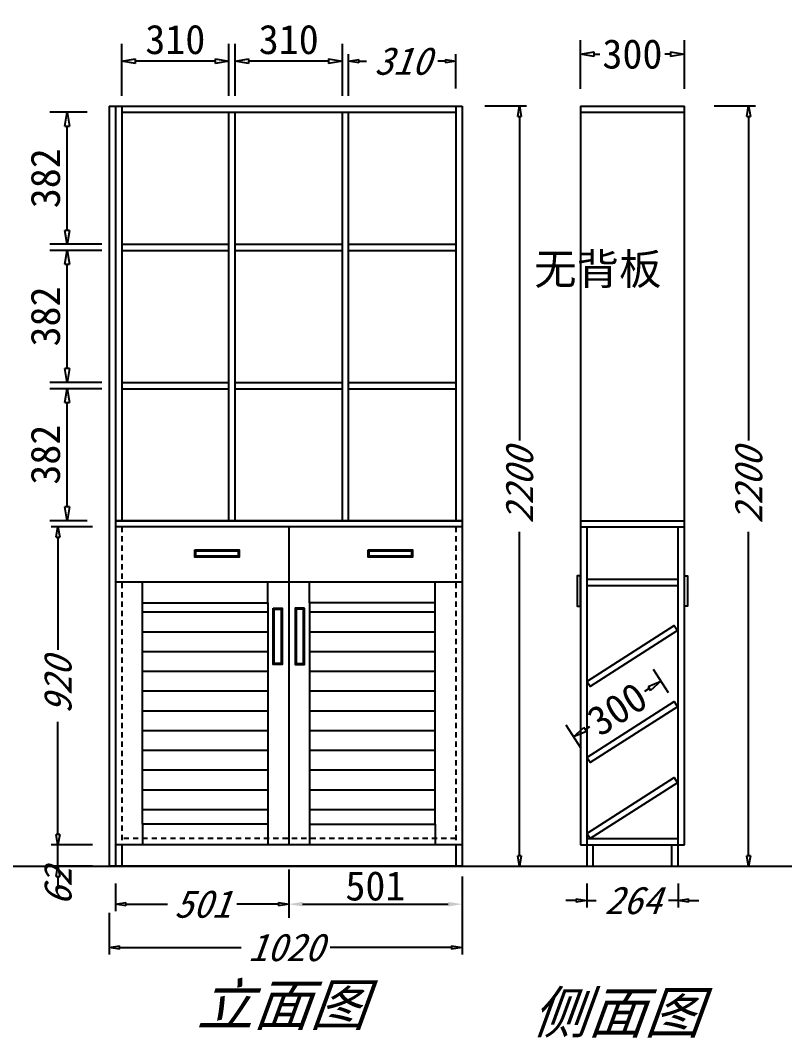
# Model space of a CAD drawing. Header units: millimetres. Extents: x 366509 to 398313, y -1245498 to -1202747.
# Drawn here: x 387540 to 389750, y -1237154 to -1234210 of the extents above; entities that cross this region are included whole.
import ezdxf

# ---------------------------------------------------------------- set-up
doc = ezdxf.new("R2010")
doc.units = ezdxf.units.MM
doc.header["$LTSCALE"] = 20
doc.linetypes.add('JIS_02_0.7', pattern=[1.35, 0.75, -0.6])
doc.layers.get('Defpoints').update_dxf_attribs({"color": 250})
doc.styles.get("Standard").update_dxf_attribs({"font": 'SimSun.ttf', "height": 85})
doc.styles.add('汉字', font='SimSun.ttf', dxfattribs={"oblique": 20, "height": 80})
doc.dimstyles.new('200', dxfattribs={"dimtxt": 90, "dimasz": 40, "dimexe": 50, "dimexo": 100, "dimgap": 20, "dimtad": 1, "dimdec": 0, "dimtxsty": 'Standard', "dimblk": 'CLOSEDBLANK', "dimcen": 100, "dimdle": 50, "dimclrd": 256, "dimclre": 256, "dimclrt": 256, "dimadec": 0, "dimazin": 0, "dimtfac": 1, "dimtdec": 0, "dimtmove": 2, "dimatfit": 3, "dimldrblk": 'CLOSEDBLANK', "dimfxl": 100, "dimfxlon": 1, "dimlwd": 25, "dimlwe": 25, "dimarcsym": 0})
doc.dimstyles.new('ISO-25', dxfattribs={"dimtxt": 2.5, "dimasz": 2.5, "dimexe": 1.25, "dimexo": 0.625, "dimtad": 1, "dimtxsty": 'Standard', "dimcen": 2.5, "dimadec": 0, "dimazin": 0, "dimtfac": 1, "dimtmove": 0, "dimatfit": 3, "dimfxl": 1, "dimarcsym": 0})
doc.dimstyles.get("Standard").update_dxf_attribs({"dimtxt": 0.18, "dimasz": 0.18, "dimexe": 0.18, "dimexo": 0.0625, "dimgap": 0.09, "dimtad": 0, "dimtih": 1, "dimtoh": 1, "dimdec": 4, "dimzin": 0, "dimdsep": 46, "dimtxsty": 'Standard', "dimcen": 0.09, "dimadec": 0, "dimazin": 0, "dimtfac": 1, "dimtdec": 4, "dimtofl": 0, "dimtmove": 0, "dimatfit": 3, "dimfxl": 1, "dimtolj": 1, "dimtzin": 0, "dimarcsym": 0})
doc.dimstyles.new('周文晶', dxfattribs={"dimtxt": 70, "dimasz": 40, "dimexe": 40, "dimexo": 30, "dimgap": 10, "dimtad": 0, "dimdec": 0, "dimtxsty": 'Standard', "dimblk": 'CLOSEDBLANK', "dimcen": 200, "dimclrd": 256, "dimclre": 256, "dimadec": 0, "dimazin": 0, "dimtfac": 1, "dimtdec": 0, "dimtmove": 0, "dimatfit": 3, "dimldrblk": 'CLOSEDBLANK', "dimfxl": 100, "dimfxlon": 1, "dimarcsym": 0})

# ---------------------------------------------------------------- blocks, each defined once
blk = doc.blocks.new('_ClosedBlank')
at = {"color": 0, "linetype": 'ByBlock', "lineweight": -2}
for p, q in [((-1, 0.167), (0, 0)), ((-1, 0.167), (-1, -0.167)), ((0, 0), (-1, -0.167))]:
    blk.add_line(p, q, dxfattribs=at)
blk = doc.blocks.new('*D1493')
at = {"lineweight": 25, "transparency": 16777216}
for p, q in [((389178, -1236708), (389178, -1236777.1)), ((389442.4, -1236708), (389442.4, -1236777.1)), ((389148, -1236757.1), (389118, -1236757.1)), ((389178, -1236757.1), (389205.6, -1236757.1)), ((389442.4, -1236757.1), (389414.8, -1236757.1)), ((389472.4, -1236757.1), (389502.4, -1236757.1))]:
    blk.add_line(p, q, dxfattribs=at)
at = {"layer": 'Defpoints', "color": 0, "transparency": 16777216}
for p in [(389178, -1236658), (389442.4, -1236658), (389442.4, -1236757.1)]:
    blk.add_point(p, dxfattribs=at)
at = {"lineweight": 25, "transparency": 16777216, "xscale": 30, "yscale": 30, "zscale": 30}
blk.add_blockref('_ClosedBlank', (389178, -1236757.1), dxfattribs=at)
at = {"lineweight": 25, "transparency": 16777216, "xscale": 30, "yscale": 30, "zscale": 30, "rotation": 180}
blk.add_blockref('_ClosedBlank', (389442.4, -1236757.1), dxfattribs=at)
at = {"lineweight": -3, "transparency": 16777216, "insert": (389310.2, -1236757.1), "char_height": 80, "attachment_point": 5, "style": '汉字'}
blk.add_mtext('264', dxfattribs=at)
blk = doc.blocks.new('*D1494')
at = {"lineweight": 25, "transparency": 16777216}
for p, q in [((389546.3, -1234458), (389666.3, -1234458)), ((389646.3, -1234488), (389646.3, -1235425.9)), ((389646.3, -1236628), (389646.3, -1235690.2)), ((389546.3, -1236658), (389666.3, -1236658))]:
    blk.add_line(p, q, dxfattribs=at)
at = {"layer": 'Defpoints', "color": 0, "transparency": 16777216}
for p in [(389460.4, -1234458), (389460.4, -1236658), (389646.3, -1236658)]:
    blk.add_point(p, dxfattribs=at)
at = {"lineweight": 25, "transparency": 16777216, "xscale": 30, "yscale": 30, "zscale": 30}
for p, rotation in [((389646.3, -1234458), 90), ((389646.3, -1236658), 270)]:
    blk.add_blockref('_ClosedBlank', p, dxfattribs=dict(at, rotation=rotation))
at = {"lineweight": -3, "transparency": 16777216, "insert": (389646.3, -1235558), "char_height": 80, "attachment_point": 5, "rotation": 90, "style": '汉字'}
blk.add_mtext('2200', dxfattribs=at)
blk = doc.blocks.new('*D1419')
at = {"lineweight": -2, "transparency": 16777216}
for p, q in [((389414.5, -1236155.8), (389371.2, -1236088.2)), ((389359.1, -1236143.5), (389345.6, -1236152.1)), ((389161.9, -1236317.6), (389118.6, -1236250.1)), ((389173.8, -1236262.2), (389187.3, -1236253.6))]:
    blk.add_line(p, q, dxfattribs=at)
at = {"layer": 'Defpoints', "color": 0, "transparency": 16777216}
for p in [(389392.7, -1236121.9), (389430.6, -1236181), (389178, -1236342.9)]:
    blk.add_point(p, dxfattribs=at)
at = {"lineweight": -2, "transparency": 16777216, "xscale": 40, "yscale": 40, "zscale": 40}
for p, rotation in [((389392.7, -1236121.9), 32.65196531533646), ((389140.1, -1236283.7), 212.6519653153365)]:
    blk.add_blockref('_ClosedBlank', p, dxfattribs=dict(at, rotation=rotation))
at = {"color": 0, "transparency": 16777216, "insert": (389266.4, -1236202.8), "char_height": 85, "attachment_point": 5, "rotation": 32.652}
blk.add_mtext('300', dxfattribs=at)
blk = doc.blocks.new('*D1420')
at = {"lineweight": -2, "transparency": 16777216}
for p, q in [((389160, -1234407.9), (389160, -1234267.9)), ((389460.4, -1234407.9), (389460.4, -1234267.9)), ((389200, -1234307.9), (389216.2, -1234307.9)), ((389420.4, -1234307.9), (389404.3, -1234307.9))]:
    blk.add_line(p, q, dxfattribs=at)
at = {"layer": 'Defpoints', "color": 0, "transparency": 16777216}
for p in [(389460.4, -1234307.9), (389160, -1234458.3), (389460.4, -1234458.3)]:
    blk.add_point(p, dxfattribs=at)
at = {"lineweight": -2, "transparency": 16777216, "xscale": 40, "yscale": 40, "zscale": 40, "rotation": 180}
blk.add_blockref('_ClosedBlank', (389160, -1234307.9), dxfattribs=at)
at = {"lineweight": -2, "transparency": 16777216, "xscale": 40, "yscale": 40, "zscale": 40}
blk.add_blockref('_ClosedBlank', (389460.4, -1234307.9), dxfattribs=at)
at = {"color": 0, "transparency": 16777216, "insert": (389310.2, -1234307.9), "char_height": 85, "attachment_point": 5}
blk.add_mtext('300', dxfattribs=at)
blk = doc.blocks.new('*D1422')
at = {"lineweight": 25, "transparency": 16777216}
for p, q in [((387649.1, -1236566), (387649.1, -1236536)), ((387749.1, -1236596), (387629.1, -1236596)), ((387649.1, -1236658), (387649.1, -1236596)), ((387749.1, -1236658), (387629.1, -1236658)), ((387649.1, -1236688), (387649.1, -1236718))]:
    blk.add_line(p, q, dxfattribs=at)
at = {"layer": 'Defpoints', "color": 0, "transparency": 16777216}
for p in [(387649.1, -1236596), (387833.5, -1236596), (387815.5, -1236658)]:
    blk.add_point(p, dxfattribs=at)
at = {"lineweight": 25, "transparency": 16777216, "xscale": 30, "yscale": 30, "zscale": 30}
for p, rotation in [((387649.1, -1236596), 270), ((387649.1, -1236658), 90)]:
    blk.add_blockref('_ClosedBlank', p, dxfattribs=dict(at, rotation=rotation))
at = {"lineweight": -3, "transparency": 16777216, "insert": (387649.1, -1236718), "char_height": 80, "attachment_point": 5, "rotation": 90, "style": '汉字'}
blk.add_mtext('62', dxfattribs=at)
blk = doc.blocks.new('*D1423')
at = {"lineweight": 25, "transparency": 16777216}
for p, q in [((387749.1, -1235676), (387629.1, -1235676)), ((387649.1, -1235706), (387649.1, -1236031.9)), ((387649.1, -1236566), (387649.1, -1236240.2)), ((387749.1, -1236596), (387629.1, -1236596))]:
    blk.add_line(p, q, dxfattribs=at)
at = {"layer": 'Defpoints', "color": 0, "transparency": 16777216}
for p in [(387649.1, -1235676), (387833.5, -1235676), (387833.5, -1236596)]:
    blk.add_point(p, dxfattribs=at)
at = {"lineweight": 25, "transparency": 16777216, "xscale": 30, "yscale": 30, "zscale": 30}
for p, rotation in [((387649.1, -1235676), 90), ((387649.1, -1236596), 270)]:
    blk.add_blockref('_ClosedBlank', p, dxfattribs=dict(at, rotation=rotation))
at = {"lineweight": -3, "transparency": 16777216, "insert": (387649.1, -1236136), "char_height": 80, "attachment_point": 5, "rotation": 90, "style": '汉字'}
blk.add_mtext('920', dxfattribs=at)
blk = doc.blocks.new('*D1424')
at = {"lineweight": 25, "transparency": 16777216}
for p, q in [((388489.5, -1234428.4), (388489.5, -1234308.4)), ((388799.5, -1234407.1), (388799.5, -1234308.4)), ((388519.5, -1234328.4), (388541.2, -1234328.4)), ((388769.5, -1234328.4), (388747.7, -1234328.4))]:
    blk.add_line(p, q, dxfattribs=at)
at = {"layer": 'Defpoints', "color": 0, "transparency": 16777216}
for p in [(388799.5, -1234328.4), (388799.5, -1234457.1), (388489.5, -1234858)]:
    blk.add_point(p, dxfattribs=at)
at = {"lineweight": 25, "transparency": 16777216, "xscale": 30, "yscale": 30, "zscale": 30, "rotation": 180}
blk.add_blockref('_ClosedBlank', (388489.5, -1234328.4), dxfattribs=at)
at = {"lineweight": 25, "transparency": 16777216, "xscale": 30, "yscale": 30, "zscale": 30}
blk.add_blockref('_ClosedBlank', (388799.5, -1234328.4), dxfattribs=at)
at = {"lineweight": -3, "transparency": 16777216, "insert": (388644.5, -1234328.4), "char_height": 80, "attachment_point": 5, "style": '汉字'}
blk.add_mtext('310', dxfattribs=at)
blk = doc.blocks.new('*D1425')
at = {"lineweight": 25, "transparency": 16777216}
for p, q in [((387797.5, -1236793.1), (387797.5, -1236913.1)), ((388817.5, -1236793.1), (388817.5, -1236913.1)), ((387827.5, -1236893.1), (388178.9, -1236893.1)), ((388787.5, -1236893.1), (388436.1, -1236893.1))]:
    blk.add_line(p, q, dxfattribs=at)
at = {"layer": 'Defpoints', "color": 0, "transparency": 16777216}
for p in [(387797.5, -1236658), (388817.5, -1236658), (388817.5, -1236893.1)]:
    blk.add_point(p, dxfattribs=at)
at = {"lineweight": 25, "transparency": 16777216, "xscale": 30, "yscale": 30, "zscale": 30, "rotation": 180}
blk.add_blockref('_ClosedBlank', (387797.5, -1236893.1), dxfattribs=at)
at = {"lineweight": 25, "transparency": 16777216, "xscale": 30, "yscale": 30, "zscale": 30}
blk.add_blockref('_ClosedBlank', (388817.5, -1236893.1), dxfattribs=at)
at = {"lineweight": -3, "transparency": 16777216, "insert": (388307.5, -1236893.1), "char_height": 80, "attachment_point": 5, "style": '汉字'}
blk.add_mtext('1020', dxfattribs=at)
blk = doc.blocks.new('*D1426')
at = {"lineweight": 25, "transparency": 16777216}
for p, q in [((388883.8, -1234458), (389003.8, -1234458)), ((388983.8, -1234488), (388983.8, -1235425.9)), ((388983.8, -1236628), (388983.8, -1235690.2)), ((388883.8, -1236658), (389003.8, -1236658))]:
    blk.add_line(p, q, dxfattribs=at)
at = {"layer": 'Defpoints', "color": 0, "transparency": 16777216}
for p in [(388817.5, -1234458), (388799.5, -1236658), (388983.8, -1236658)]:
    blk.add_point(p, dxfattribs=at)
at = {"lineweight": 25, "transparency": 16777216, "xscale": 30, "yscale": 30, "zscale": 30}
for p, rotation in [((388983.8, -1234458), 90), ((388983.8, -1236658), 270)]:
    blk.add_blockref('_ClosedBlank', p, dxfattribs=dict(at, rotation=rotation))
at = {"lineweight": -3, "transparency": 16777216, "insert": (388983.8, -1235558), "char_height": 80, "attachment_point": 5, "rotation": 90, "style": '汉字'}
blk.add_mtext('2200', dxfattribs=at)
blk = doc.blocks.new('*D1427')
at = {"lineweight": 25, "transparency": 16777216}
for p, q in [((388316.5, -1236667.6), (388316.5, -1236787.6)), ((387815.5, -1236708), (387815.5, -1236787.6)), ((387845.5, -1236767.6), (387965.6, -1236767.6)), ((388286.5, -1236767.6), (388166.3, -1236767.6))]:
    blk.add_line(p, q, dxfattribs=at)
at = {"layer": 'Defpoints', "color": 0, "transparency": 16777216}
for p in [(388316.5, -1236596), (387815.5, -1236658), (387815.5, -1236767.6)]:
    blk.add_point(p, dxfattribs=at)
at = {"lineweight": 25, "transparency": 16777216, "xscale": 30, "yscale": 30, "zscale": 30, "rotation": 180}
blk.add_blockref('_ClosedBlank', (387815.5, -1236767.6), dxfattribs=at)
at = {"lineweight": 25, "transparency": 16777216, "xscale": 30, "yscale": 30, "zscale": 30}
blk.add_blockref('_ClosedBlank', (388316.5, -1236767.6), dxfattribs=at)
at = {"lineweight": -3, "transparency": 16777216, "insert": (388066, -1236767.6), "char_height": 80, "attachment_point": 5, "style": '汉字'}
blk.add_mtext('501', dxfattribs=at)
blk = doc.blocks.new('*D1428')
at = {"lineweight": 25, "transparency": 16777216}
for p, q in [((388161.5, -1234428.4), (388161.5, -1234278.4)), ((388471.5, -1234428.4), (388471.5, -1234278.4)), ((388431.5, -1234328.4), (388201.5, -1234328.4))]:
    blk.add_line(p, q, dxfattribs=at)
at = {"layer": 'Defpoints', "color": 0, "transparency": 16777216}
for p in [(388161.5, -1234328.4), (388161.5, -1234876), (388471.5, -1234858)]:
    blk.add_point(p, dxfattribs=at)
at = {"lineweight": 25, "transparency": 16777216, "xscale": 40, "yscale": 40, "zscale": 40, "rotation": 180}
blk.add_blockref('_ClosedBlank', (388161.5, -1234328.4), dxfattribs=at)
at = {"lineweight": 25, "transparency": 16777216, "xscale": 40, "yscale": 40, "zscale": 40}
blk.add_blockref('_ClosedBlank', (388471.5, -1234328.4), dxfattribs=at)
at = {"lineweight": -3, "transparency": 16777216, "insert": (388316.5, -1234265.9), "char_height": 85, "attachment_point": 5}
blk.add_mtext('310', dxfattribs=at)
blk = doc.blocks.new('*D1429')
at = {"lineweight": 25, "transparency": 16777216}
for p, q in [((387833.5, -1234428.4), (387833.5, -1234278.4)), ((388143.5, -1234428.4), (388143.5, -1234278.4)), ((388103.5, -1234328.4), (387873.5, -1234328.4))]:
    blk.add_line(p, q, dxfattribs=at)
at = {"layer": 'Defpoints', "color": 0, "transparency": 16777216}
for p in [(387833.5, -1234328.4), (388143.5, -1234858), (387833.5, -1235538)]:
    blk.add_point(p, dxfattribs=at)
at = {"lineweight": 25, "transparency": 16777216, "xscale": 40, "yscale": 40, "zscale": 40, "rotation": 180}
blk.add_blockref('_ClosedBlank', (387833.5, -1234328.4), dxfattribs=at)
at = {"lineweight": 25, "transparency": 16777216, "xscale": 40, "yscale": 40, "zscale": 40}
blk.add_blockref('_ClosedBlank', (388143.5, -1234328.4), dxfattribs=at)
at = {"lineweight": -3, "transparency": 16777216, "insert": (387988.5, -1234265.9), "char_height": 85, "attachment_point": 5}
blk.add_mtext('310', dxfattribs=at)
blk = doc.blocks.new('*D1430')
at = {"lineweight": 25, "transparency": 16777216}
for p, q in [((387775.7, -1235276), (387625.7, -1235276)), ((387675.7, -1235618), (387675.7, -1235316)), ((387733.5, -1235658), (387625.7, -1235658))]:
    blk.add_line(p, q, dxfattribs=at)
at = {"layer": 'Defpoints', "color": 0, "transparency": 16777216}
for p in [(387675.7, -1235276), (388143.5, -1235276), (387833.5, -1235658)]:
    blk.add_point(p, dxfattribs=at)
at = {"lineweight": 25, "transparency": 16777216, "xscale": 40, "yscale": 40, "zscale": 40}
for p, rotation in [((387675.7, -1235276), 90), ((387675.7, -1235658), 270)]:
    blk.add_blockref('_ClosedBlank', p, dxfattribs=dict(at, rotation=rotation))
at = {"lineweight": -3, "transparency": 16777216, "insert": (387613.2, -1235467), "char_height": 85, "attachment_point": 5, "rotation": 90}
blk.add_mtext('382', dxfattribs=at)
blk = doc.blocks.new('*D1431')
at = {"lineweight": 25, "transparency": 16777216}
for p, q in [((387775.7, -1234876), (387625.7, -1234876)), ((387675.7, -1235218), (387675.7, -1234916)), ((387775.7, -1235258), (387625.7, -1235258))]:
    blk.add_line(p, q, dxfattribs=at)
at = {"layer": 'Defpoints', "color": 0, "transparency": 16777216}
for p in [(387675.7, -1234876), (388143.5, -1234876), (388143.5, -1235258)]:
    blk.add_point(p, dxfattribs=at)
at = {"lineweight": 25, "transparency": 16777216, "xscale": 40, "yscale": 40, "zscale": 40}
for p, rotation in [((387675.7, -1234876), 90), ((387675.7, -1235258), 270)]:
    blk.add_blockref('_ClosedBlank', p, dxfattribs=dict(at, rotation=rotation))
at = {"lineweight": -3, "transparency": 16777216, "insert": (387613.2, -1235067), "char_height": 85, "attachment_point": 5, "rotation": 90}
blk.add_mtext('382', dxfattribs=at)
blk = doc.blocks.new('*D1495')
at = {"lineweight": 25, "transparency": 16777216}
for p, q in [((387733.5, -1234476), (387625.7, -1234476)), ((387675.7, -1234818), (387675.7, -1234516)), ((387775.7, -1234858), (387625.7, -1234858))]:
    blk.add_line(p, q, dxfattribs=at)
at = {"layer": 'Defpoints', "color": 0, "transparency": 16777216}
for p in [(387675.7, -1234476), (387833.5, -1234476), (388143.5, -1234858)]:
    blk.add_point(p, dxfattribs=at)
at = {"lineweight": 25, "transparency": 16777216, "xscale": 40, "yscale": 40, "zscale": 40}
for p, rotation in [((387675.7, -1234476), 90), ((387675.7, -1234858), 270)]:
    blk.add_blockref('_ClosedBlank', p, dxfattribs=dict(at, rotation=rotation))
at = {"lineweight": -3, "transparency": 16777216, "insert": (387613.2, -1234667), "char_height": 85, "attachment_point": 5, "rotation": 90}
blk.add_mtext('382', dxfattribs=at)
blk = doc.blocks.new('*D1432')
at = {"color": 0, "lineweight": -2, "transparency": 16777216}
for p, q in [((388316.5, -1236667.6), (388316.5, -1236807.6)), ((388817.5, -1236688), (388817.5, -1236807.6)), ((388356.5, -1236767.6), (388777.5, -1236767.6))]:
    blk.add_line(p, q, dxfattribs=at)
at = {"color": 0, "transparency": 16777216}
for points in [[(388356.5, -1236760.9), (388356.5, -1236774.2), (388316.5, -1236767.6)], [(388777.5, -1236760.9), (388777.5, -1236774.2), (388817.5, -1236767.6)]]:
    blk.add_solid(points, dxfattribs=at)
at = {"layer": 'Defpoints', "color": 0, "transparency": 16777216}
for p in [(388316.5, -1236596), (388817.5, -1236658), (388817.5, -1236767.6)]:
    blk.add_point(p, dxfattribs=at)
at = {"color": 0, "lineweight": -3, "transparency": 16777216, "insert": (388567, -1236715.1), "char_height": 85, "attachment_point": 5}
blk.add_mtext('501', dxfattribs=at)

msp = doc.modelspace()

# ---------------------------------------------------------------- hatches: boundary and pattern name
at = {"lineweight": -3}
h = msp.add_hatch(dxfattribs=at)
h.set_pattern_fill('LINE', color=250, scale=18, style=0)
h.set_pattern_definition([(0, (266896.744, -1228606.83), (0, 57.15), [])])
h.paths.add_polyline_path([(388739.469, -1235896.036), (388376.469, -1235896.036), (388376.469, -1236536.036), (388739.469, -1236536.036)])
h.paths.add_polyline_path([(387893.469, -1235896.036), (387893.469, -1236536.036), (388256.469, -1236536.036), (388256.469, -1235896.036)])

# ---------------------------------------------------------------- linework, layer by layer
for p, q in [((387797.469, -1234458.036), (387797.469, -1236658.036)), ((387797.469, -1234458.036), (388817.469, -1234458.036)), ((387815.469, -1234458.036), (387815.469, -1236658.036)), ((387833.469, -1234458.036), (387833.469, -1235658.036)), ((388799.469, -1234458.036), (388799.469, -1235658.036)), ((388817.469, -1234458.036), (388817.469, -1236658.036)), ((389160.05, -1234458.036), (389460.437, -1234458.036)), ((389160.05, -1234458.036), (389160.05, -1236596.036)), ((389460.437, -1236596.036), (389460.437, -1234458.036)), ((387833.469, -1234476.036), (388799.469, -1234476.036)), ((388143.469, -1235658.036), (388143.469, -1234476.036)), ((388161.469, -1235658.036), (388161.469, -1234476.036)), ((388471.469, -1235658.036), (388471.469, -1234476.036)), ((388489.469, -1235658.036), (388489.469, -1234476.036)), ((389160.05, -1234476.036), (389460.437, -1234476.036)), ((387833.469, -1234858.036), (388143.469, -1234858.036)), ((387833.469, -1234876.036), (388143.469, -1234876.036)), ((388161.469, -1234858.036), (388471.469, -1234858.036)), ((388161.469, -1234876.036), (388471.469, -1234876.036)), ((388489.469, -1234858.036), (388799.469, -1234858.036)), ((388489.469, -1234876.036), (388799.469, -1234876.036)), ((387833.469, -1235258.036), (388143.469, -1235258.036)), ((388161.469, -1235258.036), (388471.469, -1235258.036)), ((388489.469, -1235258.036), (388799.469, -1235258.036)), ((387833.469, -1235276.036), (388143.469, -1235276.036)), ((388161.469, -1235276.036), (388471.469, -1235276.036)), ((388489.469, -1235276.036), (388799.469, -1235276.036)), ((388817.469, -1235658.036), (387815.469, -1235658.036)), ((387815.469, -1235658.036), (388817.469, -1235658.036)), ((388817.469, -1235676.036), (387815.469, -1235676.036)), ((388316.469, -1235676.036), (388316.469, -1236596.036)), ((389160.05, -1235658.036), (389460.437, -1235658.036)), ((389160.05, -1235676.036), (389460.437, -1235676.036)), ((389178.05, -1235676.036), (389178.05, -1236658.036)), ((389442.437, -1236658.036), (389442.437, -1235676.036)), ((388817.469, -1235836.036), (387815.469, -1235836.036)), ((387893.469, -1235896.036), (387893.469, -1235836.036)), ((388256.469, -1235896.036), (388256.469, -1235836.036)), ((388376.469, -1235896.036), (388376.469, -1235836.036)), ((388739.469, -1235896.036), (388739.469, -1235836.036)), ((389178.05, -1235827.036), (389442.437, -1235827.036)), ((389178.05, -1235845.036), (389442.437, -1235845.036)), ((387893.469, -1236536.036), (387893.469, -1236596.036)), ((388256.469, -1236536.036), (388256.469, -1236596.036)), ((388376.469, -1236536.036), (388376.469, -1236596.036)), ((388739.469, -1236536.036), (388739.469, -1236596.036)), ((389178.05, -1236578.036), (389442.437, -1236578.036)), ((388817.469, -1236596.036), (387815.469, -1236596.036)), ((388799.469, -1236596.036), (388799.469, -1236658.036)), ((389160.05, -1236596.036), (389460.437, -1236596.036)), ((389196.05, -1236596.036), (389196.05, -1236658.036)), ((389424.437, -1236658.036), (389424.437, -1236596.036)), ((388817.469, -1236658.036), (387815.469, -1236658.036)), ((389178.05, -1236658.036), (389442.437, -1236658.036))]:
    msp.add_line(p, q, dxfattribs=at)
at = {"color": 250, "linetype": 'JIS_02_0.7', "lineweight": -3}
for p, q in [((387833.469, -1235676.036), (387833.469, -1236596.036)), ((388799.469, -1235676.036), (388799.469, -1236596.036)), ((388799.469, -1236578.036), (387833.469, -1236578.036))]:
    msp.add_line(p, q, dxfattribs=at)
for p, q in [((387833.469, -1236596.036), (387833.469, -1236658.036)), ((366509.141, -1236658.036), (398312.891, -1236658.036)), ((387815.469, -1236658.036), (387797.469, -1236658.036))]:
    msp.add_line(p, q)
for points in [[(388045.047, -1235742.625), (388173.43, -1235742.625), (388173.43, -1235763.43), (388045.047, -1235763.43)], [(388048.047, -1235745.625), (388170.43, -1235745.625), (388170.43, -1235760.43), (388048.047, -1235760.43)], [(388546.047, -1235742.625), (388674.43, -1235742.625), (388674.43, -1235763.43), (388546.047, -1235763.43)], [(388549.047, -1235745.625), (388671.43, -1235745.625), (388671.43, -1235760.43), (388549.047, -1235760.43)], [(389160.05, -1235817.668), (389150.721, -1235817.668), (389150.721, -1235905.246), (389160.05, -1235905.246)], [(389460.437, -1235817.668), (389469.767, -1235817.668), (389469.767, -1235905.246), (389460.437, -1235905.246)]]:
    msp.add_lwpolyline(points, close=True)
at = {"lineweight": -3}
for points in [[(387893.469, -1235896.036), (388256.469, -1235896.036), (388256.469, -1236536.036), (387893.469, -1236536.036)], [(388271.173, -1235910.857), (388297.74, -1235910.857), (388297.74, -1236074.368), (388271.173, -1236074.368)], [(388361.764, -1235910.857), (388335.197, -1235910.857), (388335.197, -1236074.368), (388361.764, -1236074.368)], [(388739.469, -1235896.036), (388376.469, -1235896.036), (388376.469, -1236536.036), (388739.469, -1236536.036)], [(388274.173, -1235913.857), (388294.74, -1235913.857), (388294.74, -1236071.368), (388274.173, -1236071.368)], [(388358.764, -1235913.857), (388338.197, -1235913.857), (388338.197, -1236071.368), (388358.764, -1236071.368)]]:
    msp.add_lwpolyline(points, close=True, dxfattribs=at)
for points in [[(389178.05, -1236122.881), (389430.639, -1235961.02), (389440.351, -1235976.175), (389187.762, -1236138.036), (389178.05, -1236122.881)], [(389178.05, -1236342.881), (389430.639, -1236181.02), (389440.351, -1236196.175), (389187.762, -1236358.036), (389178.05, -1236342.881)], [(389178.05, -1236562.881), (389430.639, -1236401.02), (389440.351, -1236416.175), (389187.762, -1236578.036), (389178.05, -1236562.881)]]:
    msp.add_lwpolyline(points)

# ---------------------------------------------------------------- texts
at = {"lineweight": -3, "insert": (389026.116, -1234884.657), "char_height": 90, "width": 545.64139, "attachment_point": 1}
msp.add_mtext('无背板', dxfattribs=at)
at = {"color": 0, "char_height": 120, "width": 1293.93172, "attachment_point": 1, "style": '汉字'}
for s, insert in [('立面图', (388050.002, -1236998.134)), ('侧面图', (389017.284, -1237020.759))]:
    msp.add_mtext(s, dxfattribs=dict(at, insert=insert))

# ---------------------------------------------------------------- dimensions: what is measured, and where the dimension line sits
at = {"lineweight": -3}
for base, p1, p2, picture, middle in [((387833.469, -1234328.429), (388143.469, -1234858.036), (387833.469, -1235537.966), '*D1429', (387988.469, -1234265.929)), ((388161.469, -1234328.429), (388471.469, -1234858.036), (388161.469, -1234876.036), '*D1428', (388316.469, -1234265.929))]:
    dim = msp.add_linear_dim(base=base, p1=p1, p2=p2, dimstyle='200', dxfattribs=at)
    dim.commit()
    dim.dimension.update_dxf_attribs({"geometry": picture, "text_midpoint": middle})
dim = msp.add_linear_dim(base=(389460.437, -1234307.883), p1=(389160.05, -1234458.262), p2=(389460.437, -1234458.262), dimstyle='周文晶')
dim.commit()
dim.dimension.update_dxf_attribs({"geometry": '*D1420', "text_midpoint": (389310.244, -1234307.883)})
for base, p1, p2, dimstyle, override, picture, middle in [((388799.469, -1234328.429), (388489.469, -1234858.036), (388799.469, -1234457.1), 'Standard', {"dimtxt": 80, "dimasz": 30, "dimexe": 20, "dimexo": 50, "dimgap": 10, "dimtih": 0, "dimtoh": 0, "dimdec": 0, "dimzin": 8, "dimtxsty": '汉字', "dimblk": 'ClosedBlank', "dimcen": 2.5, "dimclrd": 256, "dimclre": 256, "dimclrt": 256, "dimtdec": 0, "dimtofl": 1, "dimtmove": 1, "dimldrblk": 'ClosedBlank', "dimfxl": 100, "dimfxlon": 1, "dimtolj": 0, "dimtzin": 8, "dimlwd": 25, "dimlwe": 25, "dimarcsym": 1}, '*D1424', (388644.469, -1234328.429)), ((388817.469, -1236767.58), (388316.469, -1236596.036), (388817.469, -1236658.036), 'ISO-25', {"dimtxt": 70, "dimasz": 40, "dimexe": 40, "dimexo": 30, "dimgap": 10, "dimfxl": 100, "dimfxlon": 1}, '*D1432', (388566.969, -1236715.08)), ((388817.469, -1236893.138), (387797.469, -1236658.036), (388817.469, -1236658.036), 'Standard', {"dimtxt": 80, "dimasz": 30, "dimexe": 20, "dimexo": 50, "dimgap": 10, "dimtih": 0, "dimtoh": 0, "dimdec": 0, "dimzin": 8, "dimtxsty": '汉字', "dimblk": 'ClosedBlank', "dimcen": 2.5, "dimclrd": 256, "dimclre": 256, "dimclrt": 256, "dimtdec": 0, "dimtofl": 1, "dimtmove": 1, "dimldrblk": 'ClosedBlank', "dimfxl": 100, "dimfxlon": 1, "dimtolj": 0, "dimtzin": 8, "dimlwd": 25, "dimlwe": 25, "dimarcsym": 1}, '*D1425', (388307.469, -1236893.138)), ((389442.437, -1236757.066), (389178.05, -1236658.036), (389442.437, -1236658.036), 'Standard', {"dimtxt": 80, "dimasz": 30, "dimexe": 20, "dimexo": 50, "dimgap": 10, "dimtih": 0, "dimtoh": 0, "dimdec": 0, "dimzin": 8, "dimtxsty": '汉字', "dimblk": 'ClosedBlank', "dimcen": 2.5, "dimclrd": 256, "dimclre": 256, "dimclrt": 256, "dimtdec": 0, "dimtofl": 1, "dimtmove": 1, "dimldrblk": 'ClosedBlank', "dimfxl": 100, "dimfxlon": 1, "dimtolj": 0, "dimtzin": 8, "dimlwd": 25, "dimlwe": 25, "dimarcsym": 1}, '*D1493', (389310.244, -1236757.066))]:
    dim = msp.add_linear_dim(base=base, p1=p1, p2=p2, dimstyle=dimstyle, override=override, dxfattribs=at)
    dim.commit()
    dim.dimension.update_dxf_attribs({"geometry": picture, "text_midpoint": middle})
for base, p1, p2, angle, picture, middle in [((388983.832, -1236658.036), (388817.469, -1234458.036), (388799.469, -1236658.036), 90, '*D1426', (388983.832, -1235558.036)), ((389646.335, -1236658.036), (389460.437, -1234458.036), (389460.437, -1236658.036), 90, '*D1494', (389646.335, -1235558.036)), ((387649.106, -1235676.036), (387833.469, -1236596.036), (387833.469, -1235676.036), 270, '*D1423', (387649.106, -1236136.036)), ((387815.469, -1236767.58), (388316.469, -1236596.036), (387815.469, -1236658.036), 180, '*D1427', (388065.969, -1236767.58))]:
    dim = msp.add_linear_dim(base=base, p1=p1, p2=p2, angle=angle, dimstyle='Standard', override={"dimtxt": 80, "dimasz": 30, "dimexe": 20, "dimexo": 50, "dimgap": 10, "dimtih": 0, "dimtoh": 0, "dimdec": 0, "dimzin": 8, "dimtxsty": '汉字', "dimblk": 'ClosedBlank', "dimcen": 2.5, "dimclrd": 256, "dimclre": 256, "dimclrt": 256, "dimtdec": 0, "dimtofl": 1, "dimtmove": 1, "dimldrblk": 'ClosedBlank', "dimfxl": 100, "dimfxlon": 1, "dimtolj": 0, "dimtzin": 8, "dimlwd": 25, "dimlwe": 25, "dimarcsym": 1}, dxfattribs=at)
    dim.commit()
    dim.dimension.update_dxf_attribs({"geometry": picture, "text_midpoint": middle})
for base, p1, p2, picture, middle in [((387675.667, -1234476.036), (388143.469, -1234858.036), (387833.469, -1234476.036), '*D1495', (387613.167, -1234667.036)), ((387675.667, -1234876.036), (388143.469, -1235258.036), (388143.469, -1234876.036), '*D1431', (387613.167, -1235067.036)), ((387675.667, -1235276.036), (387833.469, -1235658.036), (388143.469, -1235276.036), '*D1430', (387613.167, -1235467.036))]:
    dim = msp.add_linear_dim(base=base, p1=p1, p2=p2, angle=90, dimstyle='200', dxfattribs=at)
    dim.commit()
    dim.dimension.update_dxf_attribs({"geometry": picture, "text_midpoint": middle})
dim = msp.add_aligned_dim(p1=(389178.05, -1236342.881), p2=(389430.639, -1236181.02), distance=70.247, dimstyle='周文晶')
dim.commit()
dim.dimension.update_dxf_attribs({"geometry": '*D1419', "text_midpoint": (389266.444, -1236202.805)})
dim = msp.add_linear_dim(base=(387649.106, -1236596.036), p1=(387815.469, -1236658.036), p2=(387833.469, -1236596.036), angle=270, dimstyle='Standard', override={"dimtxt": 80, "dimasz": 30, "dimexe": 20, "dimexo": 50, "dimgap": 10, "dimtih": 0, "dimtoh": 0, "dimdec": 0, "dimzin": 8, "dimtxsty": '汉字', "dimblk": 'ClosedBlank', "dimcen": 2.5, "dimclrd": 256, "dimclre": 256, "dimclrt": 256, "dimtdec": 0, "dimtofl": 1, "dimtmove": 1, "dimldrblk": 'ClosedBlank', "dimfxl": 100, "dimfxlon": 1, "dimtolj": 0, "dimtzin": 8, "dimlwd": 25, "dimlwe": 25, "dimarcsym": 1}, dxfattribs=at)
dim.commit()
dim.dimension.update_dxf_attribs({"geometry": '*D1422', "text_midpoint": (387649.106, -1236718.036), "dimtype": 128})

doc.saveas('drawing.dxf')
